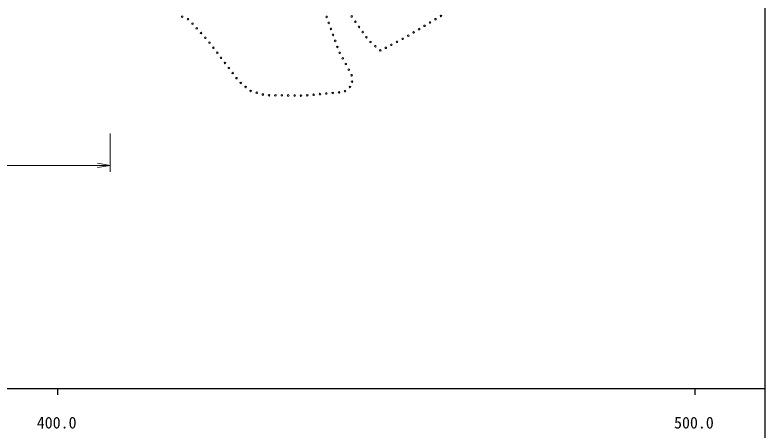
# Model space of a CAD drawing. Units: millimetres, scale not verified. Extents: x 40000 to 680000, y 20000 to 380000.
# Drawn here: x 461308 to 579000, y 198357 to 263566 of the extents above; entities that cross this region are included whole.
import ezdxf
from ezdxf.enums import TextEntityAlignment as Align

# ---------------------------------------------------------------- set-up
doc = ezdxf.new("R2010")
doc.units = ezdxf.units.MM
doc.header["$LTSCALE"] = 1000
for name, color, linetype, lineweight in [('M-STR-HTXT', 7, 'Continuous', 13), ('M-TTL-BAND', 7, 'Continuous', 25), ('M-WORK', 1, 'Continuous', 13)]:
    doc.layers.add(name, color=color, linetype=linetype, lineweight=lineweight)
doc.styles.add('ＭＳ ゴシック', font='')
doc.styles.get('ＭＳ ゴシック').set_extended_font_data('MS Gothic')

# ---------------------------------------------------------------- blocks, each defined once
blk = doc.blocks.new('open_arrow')
at = {"color": 0, "linetype": 'Continuous', "lineweight": -2}
blk.add_lwpolyline([(7.5, 1.25), (0, 0), (7.5, -1.25)], dxfattribs=at)

msp = doc.modelspace()

# ---------------------------------------------------------------- linework, layer by layer
at = {"layer": 'M-STR-HTXT'}
for p, q in [((476241, 245000), (476241, 239000)), ((207481, 240000), (476241, 240000))]:
    msp.add_line(p, q, dxfattribs=at)
at = {"layer": 'M-TTL-BAND'}
for p, q in [((579000, 20000), (579000, 370000)), ((40000, 205000), (579000, 205000)), ((468000, 205000), (468000, 204000)), ((568000, 205000), (568000, 204000))]:
    msp.add_line(p, q, dxfattribs=at)
at = {"layer": 'M-WORK'}
for centre in [(487543, 263310), (488462, 262915), (510201, 263274), (510543, 262334), (514145, 263341), (514720, 262523), (526433, 262392), (527288, 262909), (528144, 263427), (489165, 262220), (489832, 261475), (510885, 261394), (515295, 261705), (524722, 261356), (525577, 261874), (490500, 260731), (491168, 259987), (511221, 260452), (515869, 260886), (516444, 260068), (523011, 260321), (523866, 260839), (491833, 259240), (511555, 259510), (517098, 259322), (520375, 258888), (521257, 259360), (522139, 259832), (492439, 258444), (493044, 257649), (511890, 258567), (512266, 257643), (517859, 258673), (518621, 258025), (519494, 258416), (493649, 256853), (512743, 256765), (494255, 256057), (513220, 255886), (494860, 255261), (495466, 254465), (513697, 255007), (514138, 254117), (496071, 253669), (496724, 252919), (514205, 253120), (497498, 252286), (513861, 252292), (498278, 251663), (499237, 251380), (500196, 251097), (501180, 250981), (502180, 250972), (503180, 250963), (504180, 250955), (505180, 250946), (506180, 250937), (507177, 250983), (508173, 251074), (509169, 251165), (510165, 251257), (511161, 251348), (512156, 251439), (513108, 251633)]:
    msp.add_circle(centre, 125, dxfattribs=at)

# ---------------------------------------------------------------- block references
at = {"layer": 'M-STR-HTXT', "xscale": 267, "yscale": 267, "rotation": 180}
msp.add_blockref('open_arrow', (476241, 240000), dxfattribs=at)

# ---------------------------------------------------------------- texts
at = {"layer": 'M-TTL-BAND', "style": 'ＭＳ ゴシック'}
for s, p in [('400.0', (467844, 198195)), ('500.0', (567844, 198195))]:
    msp.add_text(s, height=1833, dxfattribs=at).set_placement(p, align=Align.BOTTOM_CENTER)

doc.saveas('drawing.dxf')
